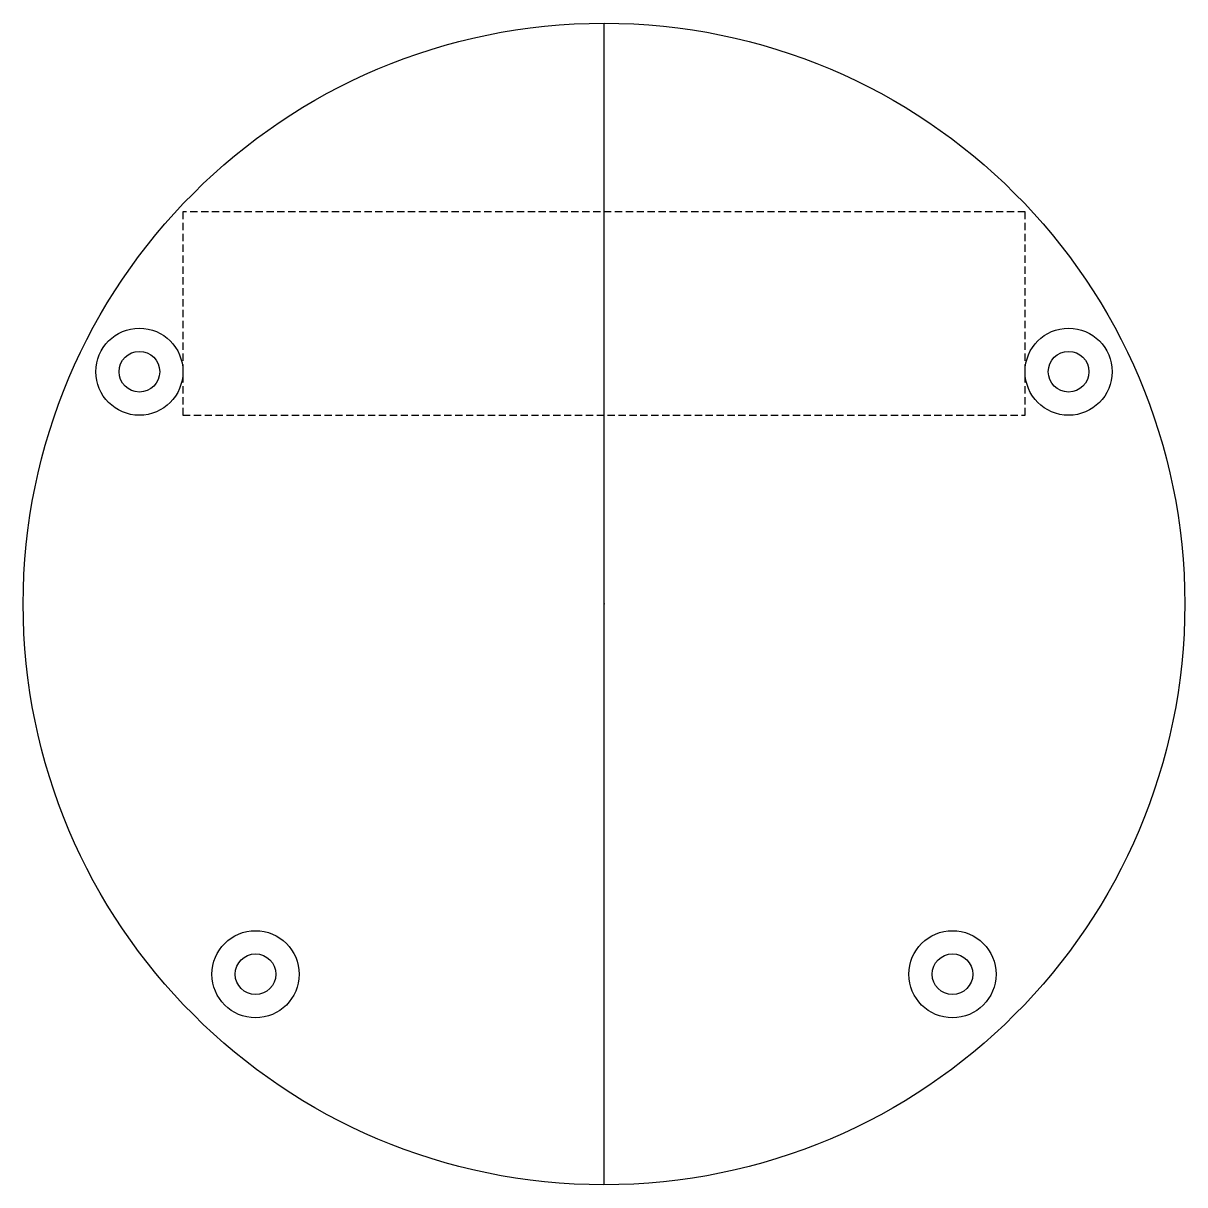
# Model space of a CAD drawing. Header units: millimetres. Extents: x -40 to 40, y -40 to 40.
import ezdxf

# ---------------------------------------------------------------- set-up
doc = ezdxf.new("R2010")
doc.units = ezdxf.units.MM
doc.linetypes.add('DASHED', pattern=[0.75, 0.5, -0.25])
doc.layers.get('0').update_dxf_attribs({"linetype": 'CONTINUOUS'})

msp = doc.modelspace()

# ---------------------------------------------------------------- linework, layer by layer
msp.add_line((0, -40), (0, 40))
at = {"linetype": 'DASHED'}
for p, q in [((29, 27), (-29, 27)), ((-29, 27), (-29, 13)), ((29, 13), (29, 27)), ((-29, 13), (29, 13))]:
    msp.add_line(p, q, dxfattribs=at)
for centre, radius in [((0, 0), 40), ((-32, 16), 3), ((32, 16), 3), ((-32, 16), 1.4), ((32, 16), 1.4), ((-24, -25.5), 3), ((24, -25.5), 3), ((-24, -25.5), 1.4), ((24, -25.5), 1.4)]:
    msp.add_circle(centre, radius)
msp.add_point((0, 0))

doc.saveas('drawing.dxf')
